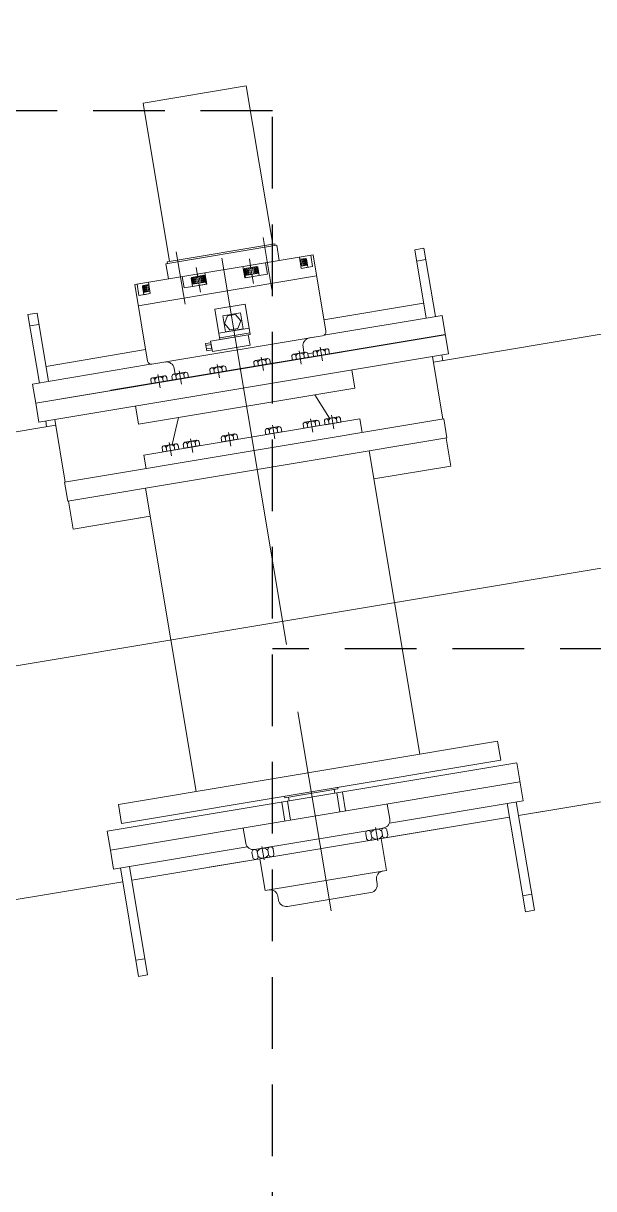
# Model space of a CAD drawing. Extents: x 475189 to 476029, y 1007718 to 1008015.
# Drawn here: x 475675.52 to 475679.49, y 1007980.75 to 1007988.88 of the extents above; entities that cross this region are included whole.
import ezdxf

# ---------------------------------------------------------------- set-up
doc = ezdxf.new("R2010")
doc.units = 0
doc.header["$LTSCALE"] = 2
doc.header["$MEASUREMENT"] = 0
doc.linetypes.add('HIDDEN', pattern=[0.375, 0.25, -0.125])
doc.layers.get('0').update_dxf_attribs({"linetype": 'CONTINUOUS', "lineweight": 0})
doc.layers.add('RED-1', color=1, linetype='CONTINUOUS')

msp = doc.modelspace()

# ---------------------------------------------------------------- linework, layer by layer
at = {"color": 8}
for p, q in [((475670.5179, 1007983.5686), (475721.8885, 1007992.1495)), ((475676.3526, 1007988.3193), (475677.0717, 1007988.4394)), ((475677.0717, 1007988.4394), (475677.2563, 1007987.3343)), ((475676.5372, 1007987.2142), (475676.3526, 1007988.3193)), ((475678.3774, 1007986.512), (475687.4766, 1007988.0319)), ((475677.2845, 1007987.3281), (475676.5125, 1007987.1992)), ((475677.2717, 1007987.3369), (475676.5218, 1007987.2116)), ((475677.1898, 1007987.383), (475677.2507, 1007987.0183)), ((475677.2734, 1007987.3263), (475677.2717, 1007987.3369)), ((475677.3022, 1007987.2224), (475677.2845, 1007987.3281)), ((475678.2463, 1007987.2966), (475678.3098, 1007987.3072)), ((475678.3098, 1007987.3072), (475678.3906, 1007986.8299)), ((475677.5374, 1007987.2617), (475676.2948, 1007987.0541)), ((475676.5842, 1007987.2816), (475676.6453, 1007986.917)), ((475676.9029, 1007987.2372), (475677.3528, 1007984.5436)), ((475677.1047, 1007987.1677), (475677.0937, 1007987.2337)), ((475677.4555, 1007987.1665), (475677.4422, 1007987.2458)), ((475677.4449, 1007987.2299), (475677.4847, 1007987.2366)), ((475677.4458, 1007987.2246), (475677.4909, 1007987.2322)), ((475677.4534, 1007987.2259), (475677.4604, 1007987.1836)), ((475677.4624, 1007987.2274), (475677.4694, 1007987.1851)), ((475677.4698, 1007987.2286), (475677.4768, 1007987.1863)), ((475677.4761, 1007987.2297), (475677.4832, 1007987.1874)), ((475677.4814, 1007987.2306), (475677.4885, 1007987.1883)), ((475677.4909, 1007987.2322), (475677.4847, 1007987.2366)), ((475677.4856, 1007987.2313), (475677.4927, 1007987.189)), ((475677.4888, 1007987.2318), (475677.4959, 1007987.1895)), ((475677.4904, 1007987.2321), (475677.4975, 1007987.1898)), ((475677.5006, 1007987.174), (475677.4909, 1007987.2322)), ((475677.5348, 1007987.1797), (475677.5216, 1007987.259)), ((475677.6266, 1007986.7276), (475677.5374, 1007987.2617)), ((475678.3261, 1007986.819), (475678.2463, 1007987.2966)), ((475678.2596, 1007987.2173), (475678.323, 1007987.2279)), ((475676.5302, 1007987.0934), (475676.5125, 1007987.1992)), ((475676.5218, 1007987.2116), (475676.5236, 1007987.201)), ((475676.7346, 1007987.1058), (475676.7235, 1007987.1719)), ((475677.0616, 1007987.1007), (475677.0483, 1007987.18)), ((475677.0571, 1007987.1597), (475677.1523, 1007987.1756)), ((475677.0571, 1007987.1597), (475677.0615, 1007987.1659)), ((475677.0668, 1007987.1015), (475677.0571, 1007987.1597)), ((475677.0577, 1007987.1598), (475677.0647, 1007987.1175)), ((475677.0592, 1007987.1601), (475677.0663, 1007987.1178)), ((475677.0615, 1007987.1659), (475677.1461, 1007987.18)), ((475677.0624, 1007987.1606), (475677.0695, 1007987.1183)), ((475677.0666, 1007987.1613), (475677.0737, 1007987.119)), ((475677.0719, 1007987.1622), (475677.079, 1007987.1199)), ((475677.0783, 1007987.1632), (475677.0853, 1007987.1209)), ((475677.0857, 1007987.1645), (475677.0927, 1007987.1222)), ((475677.0947, 1007987.166), (475677.1017, 1007987.1237)), ((475677.1047, 1007987.1677), (475677.1118, 1007987.1254)), ((475677.1148, 1007987.1693), (475677.1218, 1007987.127)), ((475677.1238, 1007987.1708), (475677.1308, 1007987.1285)), ((475677.1312, 1007987.1721), (475677.1382, 1007987.1298)), ((475677.1375, 1007987.1731), (475677.1446, 1007987.1308)), ((475677.1428, 1007987.174), (475677.1499, 1007987.1317)), ((475677.1523, 1007987.1756), (475677.1461, 1007987.18)), ((475677.147, 1007987.1747), (475677.1541, 1007987.1324)), ((475677.1502, 1007987.1753), (475677.1573, 1007987.1329)), ((475677.1518, 1007987.1755), (475677.1588, 1007987.1332)), ((475677.162, 1007987.1174), (475677.1523, 1007987.1756)), ((475677.2202, 1007987.1272), (475677.2069, 1007987.2065)), ((475677.4528, 1007987.1823), (475677.498, 1007987.1899)), ((475677.5348, 1007987.1797), (475677.4555, 1007987.1665)), ((475677.4555, 1007987.1665), (475677.5006, 1007987.174)), ((475677.5622, 1007987.1136), (475676.3195, 1007986.9061)), ((475676.4032, 1007986.9907), (475676.39, 1007987.07)), ((475676.6385, 1007987.03), (475676.6253, 1007987.1093)), ((475676.7822, 1007987.1138), (475676.687, 1007987.0979)), ((475676.687, 1007987.0979), (475676.6914, 1007987.104)), ((475676.6967, 1007987.0397), (475676.687, 1007987.0979)), ((475676.6875, 1007987.098), (475676.6946, 1007987.0557)), ((475676.6891, 1007987.0982), (475676.6962, 1007987.0559)), ((475676.776, 1007987.1182), (475676.6914, 1007987.104)), ((475676.6923, 1007987.0988), (475676.6993, 1007987.0565)), ((475676.7892, 1007987.0715), (475676.694, 1007987.0556)), ((475676.6965, 1007987.0995), (475676.7036, 1007987.0572)), ((475676.7018, 1007987.1004), (475676.7089, 1007987.058)), ((475676.7081, 1007987.1014), (475676.7152, 1007987.0591)), ((475676.7155, 1007987.1026), (475676.7226, 1007987.0603)), ((475676.7245, 1007987.1041), (475676.7316, 1007987.0618)), ((475676.7346, 1007987.1058), (475676.7416, 1007987.0635)), ((475676.7522, 1007987.0003), (475676.7416, 1007987.0635)), ((475676.7446, 1007987.1075), (475676.7517, 1007987.0652)), ((475676.7536, 1007987.109), (475676.7607, 1007987.0667)), ((475676.761, 1007987.1102), (475676.7681, 1007987.0679)), ((475676.7674, 1007987.1113), (475676.7744, 1007987.069)), ((475676.7726, 1007987.1122), (475676.7797, 1007987.0699)), ((475676.7822, 1007987.1138), (475676.776, 1007987.1182)), ((475676.7769, 1007987.1129), (475676.7839, 1007987.0706)), ((475676.78, 1007987.1134), (475676.7871, 1007987.0711)), ((475676.7816, 1007987.1137), (475676.7887, 1007987.0714)), ((475676.7919, 1007987.0556), (475676.7822, 1007987.1138)), ((475676.7972, 1007987.0565), (475676.7839, 1007987.1358)), ((475677.2202, 1007987.1272), (475677.0616, 1007987.1007)), ((475677.0642, 1007987.1174), (475677.1594, 1007987.1333)), ((475677.0668, 1007987.1015), (475677.162, 1007987.1174)), ((475677.1223, 1007987.0621), (475677.1118, 1007987.1254)), ((475676.384, 1007986.52), (475676.2948, 1007987.0541)), ((475676.3239, 1007986.9774), (475676.3107, 1007987.0568)), ((475676.3239, 1007986.9774), (475676.4032, 1007986.9907)), ((475676.3935, 1007987.0489), (475676.3484, 1007987.0413)), ((475676.3484, 1007987.0413), (475676.3528, 1007987.0475)), ((475676.3581, 1007986.9832), (475676.3484, 1007987.0413)), ((475676.3489, 1007987.0414), (475676.356, 1007986.9991)), ((475676.3505, 1007987.0417), (475676.3576, 1007986.9994)), ((475676.3926, 1007987.0541), (475676.3528, 1007987.0475)), ((475676.3537, 1007987.0422), (475676.3607, 1007986.9999)), ((475676.4006, 1007987.0066), (475676.3554, 1007986.999)), ((475676.3579, 1007987.0429), (475676.365, 1007987.0006)), ((475676.4032, 1007986.9907), (475676.3581, 1007986.9832)), ((475676.3632, 1007987.0438), (475676.3702, 1007987.0015)), ((475676.3695, 1007987.0448), (475676.3766, 1007987.0025)), ((475676.3769, 1007987.0461), (475676.384, 1007987.0038)), ((475676.3859, 1007987.0476), (475676.393, 1007987.0053)), ((475676.6385, 1007987.03), (475676.7972, 1007987.0565)), ((475676.7919, 1007987.0556), (475676.6967, 1007987.0397)), ((475677.0651, 1007986.9167), (475676.8536, 1007986.8813)), ((475677.1004, 1007986.7052), (475677.0651, 1007986.9167)), ((475678.3085, 1007986.9245), (475677.6132, 1007986.8083)), ((475675.5498, 1007986.8446), (475675.6133, 1007986.8552)), ((475675.6296, 1007986.367), (475675.5498, 1007986.8446)), ((475675.6133, 1007986.8552), (475675.6941, 1007986.3779)), ((475676.8889, 1007986.6698), (475676.8536, 1007986.8813)), ((475676.9082, 1007986.8366), (475677.0311, 1007986.8572)), ((475676.9269, 1007986.7245), (475676.9082, 1007986.8366)), ((475676.9409, 1007986.8356), (475676.9209, 1007986.7821)), ((475676.9972, 1007986.845), (475676.9409, 1007986.8356)), ((475677.0335, 1007986.8009), (475676.9972, 1007986.845)), ((475677.0311, 1007986.8572), (475677.0498, 1007986.745)), ((475677.614, 1007986.7002), (475678.4371, 1007986.8377)), ((475678.4371, 1007986.8377), (475678.4816, 1007986.5715)), ((475675.5631, 1007986.7653), (475675.6265, 1007986.7759)), ((475677.0931, 1007986.7493), (475676.8815, 1007986.714)), ((475676.9209, 1007986.7821), (475676.9572, 1007986.738)), ((475677.0498, 1007986.745), (475676.9269, 1007986.7245)), ((475676.9572, 1007986.738), (475677.0135, 1007986.7474)), ((475677.0135, 1007986.7474), (475677.0335, 1007986.8009)), ((475675.6041, 1007986.2267), (475678.4592, 1007986.7055)), ((475678.4595, 1007986.7037), (475675.6041, 1007986.2267)), ((475678.4592, 1007986.7055), (475676.1287, 1007986.3162)), ((475676.4149, 1007986.498), (475677.5585, 1007986.6891)), ((475676.8235, 1007986.6589), (475677.0863, 1007986.7028)), ((475676.8356, 1007986.5866), (475676.8235, 1007986.6589)), ((475677.0984, 1007986.7176), (475676.8868, 1007986.6823)), ((475677.1004, 1007986.7052), (475676.8889, 1007986.6698)), ((475677.0863, 1007986.7028), (475677.0984, 1007986.6305)), ((475677.5121, 1007986.6813), (475677.6046, 1007986.6968)), ((475675.6262, 1007986.0945), (475678.4816, 1007986.5715)), ((475676.3705, 1007986.6007), (475675.6763, 1007986.4832)), ((475676.7888, 1007986.6423), (475676.8253, 1007986.6484)), ((475676.7972, 1007986.592), (475676.7888, 1007986.6423)), ((475676.7909, 1007986.6298), (475676.8263, 1007986.6357)), ((475676.795, 1007986.6054), (475676.7909, 1007986.6298)), ((475676.8304, 1007986.6113), (475676.795, 1007986.6054)), ((475676.8337, 1007986.5981), (475676.7972, 1007986.592)), ((475676.8253, 1007986.6484), (475676.8337, 1007986.5981)), ((475676.8263, 1007986.6357), (475676.8304, 1007986.6113)), ((475677.0984, 1007986.6305), (475676.8356, 1007986.5866)), ((475677.4708, 1007986.5793), (475677.4151, 1007986.57)), ((475677.4401, 1007986.5917), (475677.4558, 1007986.4976)), ((475677.468, 1007986.6196), (475677.4746, 1007986.58)), ((475677.4847, 1007986.5816), (475677.4708, 1007986.5793)), ((475677.5008, 1007986.5707), (475677.5375, 1007986.5768)), ((475677.5419, 1007986.5504), (475677.5376, 1007986.5764)), ((475677.5631, 1007986.5948), (475677.5492, 1007986.5924)), ((475677.6188, 1007986.6041), (475677.5631, 1007986.5948)), ((475677.5698, 1007986.5551), (475677.5654, 1007986.5811)), ((475677.5881, 1007986.6164), (475677.6039, 1007986.5223)), ((475677.6327, 1007986.6064), (475677.6188, 1007986.6041)), ((475677.6254, 1007986.5644), (475677.6211, 1007986.5904)), ((475677.6533, 1007986.569), (475677.6489, 1007986.595)), ((475675.582, 1007986.3589), (475676.4049, 1007986.4982)), ((475676.869, 1007986.4963), (475676.8847, 1007986.4022)), ((475677.1295, 1007986.4815), (475677.1252, 1007986.5076)), ((475677.2408, 1007986.5001), (475677.1295, 1007986.4815)), ((475677.1507, 1007986.5259), (475677.1368, 1007986.5235)), ((475677.2064, 1007986.5352), (475677.1507, 1007986.5259)), ((475677.1573, 1007986.4862), (475677.153, 1007986.5122)), ((475677.1757, 1007986.5475), (475677.1914, 1007986.4534)), ((475677.2203, 1007986.5375), (475677.2064, 1007986.5352)), ((475677.213, 1007986.4955), (475677.2086, 1007986.5215)), ((475677.2408, 1007986.5001), (475677.2365, 1007986.5261)), ((475677.3939, 1007986.5257), (475677.3895, 1007986.5517)), ((475677.5052, 1007986.5443), (475677.3939, 1007986.5257)), ((475677.4151, 1007986.57), (475677.4012, 1007986.5677)), ((475677.4217, 1007986.5303), (475677.4174, 1007986.5564)), ((475677.4774, 1007986.5396), (475677.473, 1007986.5657)), ((475677.5052, 1007986.5443), (475677.5009, 1007986.5703)), ((475677.6533, 1007986.569), (475677.5419, 1007986.5504)), ((475678.3705, 1007986.5529), (475678.4436, 1007986.1154)), ((475678.4351, 1007986.5637), (475678.4419, 1007986.5228)), ((475676.4872, 1007986.415), (475676.4316, 1007986.4057)), ((475676.4566, 1007986.4274), (475676.4723, 1007986.3333)), ((475676.5011, 1007986.4174), (475676.4872, 1007986.415)), ((475676.5584, 1007986.3861), (475676.5541, 1007986.4122)), ((475676.5796, 1007986.4305), (475676.5657, 1007986.4281)), ((475676.5691, 1007986.4694), (475676.5757, 1007986.4298)), ((475676.6353, 1007986.4398), (475676.5796, 1007986.4305)), ((475676.5863, 1007986.3908), (475676.5819, 1007986.4168)), ((475676.6046, 1007986.4521), (475676.6203, 1007986.358)), ((475676.6492, 1007986.4421), (475676.6353, 1007986.4398)), ((475676.6419, 1007986.4001), (475676.6376, 1007986.4261)), ((475676.6697, 1007986.4047), (475676.6654, 1007986.4308)), ((475676.8228, 1007986.4303), (475676.8185, 1007986.4563)), ((475676.9341, 1007986.4489), (475676.8228, 1007986.4303)), ((475676.844, 1007986.4746), (475676.8301, 1007986.4723)), ((475676.8997, 1007986.4839), (475676.844, 1007986.4746)), ((475676.8506, 1007986.4349), (475676.8463, 1007986.461)), ((475676.9136, 1007986.4863), (475676.8997, 1007986.4839)), ((475676.9063, 1007986.4442), (475676.902, 1007986.4703)), ((475676.9341, 1007986.4489), (475676.9298, 1007986.4749)), ((475677.8286, 1007986.332), (475677.8074, 1007986.4589)), ((475675.6041, 1007986.2267), (475675.582, 1007986.3589)), ((475677.8286, 1007986.332), (475676.3216, 1007986.0802)), ((475676.4104, 1007986.3614), (475676.406, 1007986.3874)), ((475676.5217, 1007986.38), (475676.4104, 1007986.3614)), ((475676.4316, 1007986.4057), (475676.4177, 1007986.4034)), ((475676.4382, 1007986.366), (475676.4338, 1007986.3921)), ((475676.4939, 1007986.3753), (475676.4895, 1007986.4014)), ((475676.5217, 1007986.38), (475676.5173, 1007986.406)), ((475676.6697, 1007986.4047), (475676.5584, 1007986.3861)), ((475676.1287, 1007986.3162), (475676.129, 1007986.3144)), ((475677.6525, 1007986.1219), (475677.551, 1007986.2856)), ((475675.6041, 1007986.2267), (475675.6262, 1007986.0945)), ((475676.3216, 1007986.0802), (475676.3004, 1007986.2071)), ((475675.6738, 1007986.1025), (475675.6806, 1007986.0615)), ((475675.7372, 1007986.1131), (475675.8103, 1007985.6756)), ((475678.4489, 1007986.1163), (475675.805, 1007985.6747)), ((475677.8646, 1007986.1165), (475676.3576, 1007985.8648)), ((475676.5564, 1007985.9388), (475676.5992, 1007986.1266)), ((475677.4944, 1007986.0955), (475677.4804, 1007986.0932)), ((475677.55, 1007986.1048), (475677.4944, 1007986.0955)), ((475677.5193, 1007986.1172), (475677.5351, 1007986.0231)), ((475677.5639, 1007986.1071), (475677.55, 1007986.1048)), ((475677.5566, 1007986.0651), (475677.5523, 1007986.0911)), ((475677.5845, 1007986.0697), (475677.5801, 1007986.0958)), ((475677.6212, 1007986.0759), (475677.6169, 1007986.1019)), ((475677.7325, 1007986.0945), (475677.6212, 1007986.0759)), ((475677.6424, 1007986.1202), (475677.6285, 1007986.1179)), ((475677.6981, 1007986.1295), (475677.6424, 1007986.1202)), ((475677.649, 1007986.0805), (475677.6447, 1007986.1066)), ((475677.6674, 1007986.1419), (475677.6831, 1007986.0478)), ((475677.712, 1007986.1319), (475677.6981, 1007986.1295)), ((475677.7047, 1007986.0898), (475677.7004, 1007986.1159)), ((475677.7325, 1007986.0945), (475677.7282, 1007986.1205)), ((475677.8805, 1007986.0214), (475677.8646, 1007986.1165)), ((475678.471, 1007985.9841), (475678.4489, 1007986.1163)), ((475671.8235, 1007985.4173), (475675.7441, 1007986.0721)), ((475676.9789, 1007986.0094), (475676.9233, 1007986.0001)), ((475676.9483, 1007986.0218), (475676.964, 1007985.9277)), ((475676.9929, 1007986.0117), (475676.9789, 1007986.0094)), ((475677.2088, 1007986.007), (475677.2044, 1007986.033)), ((475677.3201, 1007986.0256), (475677.2088, 1007986.007)), ((475677.23, 1007986.0513), (475677.216, 1007986.049)), ((475677.2856, 1007986.0606), (475677.23, 1007986.0513)), ((475677.2366, 1007986.0116), (475677.2322, 1007986.0377)), ((475677.255, 1007986.073), (475677.2707, 1007985.9789)), ((475677.2995, 1007986.063), (475677.2856, 1007986.0606)), ((475677.2923, 1007986.0209), (475677.2879, 1007986.047)), ((475677.3201, 1007986.0256), (475677.3157, 1007986.0516)), ((475677.4732, 1007986.0512), (475677.4688, 1007986.0772)), ((475677.5845, 1007986.0697), (475677.4732, 1007986.0512)), ((475677.501, 1007986.0558), (475677.4966, 1007986.0818)), ((475675.8271, 1007985.5425), (475678.471, 1007985.9841)), ((475676.5108, 1007985.9312), (475676.4969, 1007985.9289)), ((475676.5665, 1007985.9405), (475676.5108, 1007985.9312)), ((475676.5358, 1007985.9529), (475676.5515, 1007985.8588)), ((475676.5804, 1007985.9428), (475676.5665, 1007985.9405)), ((475676.5731, 1007985.9008), (475676.5688, 1007985.9269)), ((475676.601, 1007985.9055), (475676.5966, 1007985.9315)), ((475676.6377, 1007985.9116), (475676.6333, 1007985.9376)), ((475676.749, 1007985.9302), (475676.6377, 1007985.9116)), ((475676.6589, 1007985.9559), (475676.645, 1007985.9536)), ((475676.7145, 1007985.9652), (475676.6589, 1007985.9559)), ((475676.6655, 1007985.9162), (475676.6612, 1007985.9423)), ((475676.6839, 1007985.9776), (475676.6996, 1007985.8835)), ((475676.7285, 1007985.9676), (475676.7145, 1007985.9652)), ((475676.7212, 1007985.9255), (475676.7168, 1007985.9516)), ((475676.749, 1007985.9302), (475676.7447, 1007985.9562)), ((475676.9021, 1007985.9558), (475676.8977, 1007985.9818)), ((475677.0134, 1007985.9744), (475676.9021, 1007985.9558)), ((475676.9233, 1007986.0001), (475676.9094, 1007985.9978)), ((475676.9299, 1007985.9604), (475676.9256, 1007985.9864)), ((475676.9856, 1007985.9697), (475676.9812, 1007985.9957)), ((475677.0134, 1007985.9744), (475677.009, 1007986.0004)), ((475678.4657, 1007985.9832), (475678.4983, 1007985.788)), ((475676.3735, 1007985.7696), (475676.3576, 1007985.8648)), ((475676.4896, 1007985.8869), (475676.4853, 1007985.9129)), ((475676.601, 1007985.9055), (475676.4896, 1007985.8869)), ((475676.5175, 1007985.8915), (475676.5131, 1007985.9176)), ((475678.2823, 1007983.7785), (475677.929, 1007985.8936)), ((475678.2823, 1007983.7785), (475677.929, 1007985.8936)), ((475678.4983, 1007985.788), (475677.9616, 1007985.6984)), ((475675.805, 1007985.6747), (475675.8271, 1007985.5425)), ((475676.3691, 1007985.633), (475676.7224, 1007983.5179)), ((475676.3691, 1007985.633), (475676.7224, 1007983.5179)), ((475675.8324, 1007985.5434), (475675.865, 1007985.3482)), ((475675.865, 1007985.3482), (475676.4017, 1007985.4378)), ((475676.4017, 1007985.4378), (475676.2789, 1007985.4173)), ((475678.9708, 1007983.35), (475688.0066, 1007984.8593)), ((475677.4312, 1007984.0742), (475677.6631, 1007982.6858)), ((475678.8243, 1007983.869), (475676.1804, 1007983.4274)), ((475678.8464, 1007983.7368), (475678.8243, 1007983.869)), ((475676.2025, 1007983.2952), (475678.8464, 1007983.7368)), ((475678.9583, 1007983.7175), (475676.1029, 1007983.2405)), ((475678.9583, 1007983.7175), (475679.0024, 1007983.4535)), ((475678.9803, 1007983.5857), (475676.1249, 1007983.1088)), ((475676.125, 1007983.1083), (475678.9804, 1007983.5853)), ((475677.3394, 1007983.4851), (475677.3411, 1007983.4745)), ((475677.3411, 1007983.4745), (475677.7113, 1007983.5363)), ((475677.6893, 1007983.5055), (475677.6848, 1007983.5319)), ((475677.7246, 1007983.3755), (475677.7025, 1007983.5077)), ((475677.7095, 1007983.5469), (475677.7113, 1007983.5363)), ((475677.7421, 1007983.5143), (475677.7642, 1007983.3821)), ((475676.1804, 1007983.4274), (475676.2025, 1007983.2952)), ((475677.3191, 1007983.4437), (475677.3412, 1007983.3115)), ((475677.3809, 1007983.3181), (475677.3588, 1007983.4503)), ((475677.372, 1007983.4525), (475677.3676, 1007983.4789)), ((475678.0551, 1007983.4307), (475678.0727, 1007983.325)), ((475679.0024, 1007983.4535), (475678.0702, 1007983.2978)), ((475678.8914, 1007983.435), (475679.0177, 1007982.6788)), ((475679.0811, 1007982.6894), (475678.9548, 1007983.4456)), ((475676.274, 1007982.8995), (475678.9073, 1007983.3394)), ((475678.0137, 1007983.1901), (475678.9073, 1007983.3394)), ((475678.9708, 1007983.35), (475679.2093, 1007983.3898)), ((475676.1029, 1007983.2405), (475676.125, 1007983.1083)), ((475677.0504, 1007983.2629), (475677.068, 1007983.1571)), ((475677.1298, 1007983.1131), (475678.0287, 1007983.2632)), ((475677.9201, 1007983.2451), (475677.9387, 1007983.2482)), ((475677.9387, 1007983.2482), (475678.0129, 1007983.2606)), ((475677.9893, 1007983.1733), (475677.9738, 1007983.2663)), ((475678.0129, 1007983.2606), (475678.0315, 1007983.2637)), ((475678.0161, 1007983.2417), (475678.0213, 1007983.2101)), ((475678.0531, 1007983.2486), (475678.0585, 1007983.2163)), ((475677.9046, 1007983.2238), (475677.91, 1007983.1915)), ((475677.9316, 1007983.1764), (475677.9502, 1007983.1795)), ((475677.9417, 1007983.23), (475677.9471, 1007983.1977)), ((475677.9502, 1007983.1795), (475678.0244, 1007983.1919)), ((475678.0137, 1007983.1901), (475678.0508, 1007982.968)), ((475678.0244, 1007983.1919), (475678.0429, 1007983.195)), ((475676.147, 1007982.9766), (475676.1249, 1007983.1088)), ((475677.0792, 1007983.1323), (475676.147, 1007982.9766)), ((475677.1115, 1007983.0913), (475677.1169, 1007983.059)), ((475677.1455, 1007983.1157), (475677.127, 1007983.1126)), ((475677.2197, 1007983.1281), (475677.1455, 1007983.1157)), ((475677.1487, 1007983.0968), (475677.154, 1007983.0652)), ((475677.1962, 1007983.0408), (475677.1806, 1007983.1338)), ((475677.2383, 1007983.1312), (475677.2197, 1007983.1281)), ((475677.2228, 1007983.1099), (475677.2282, 1007983.0776)), ((475677.2599, 1007983.1161), (475677.2653, 1007983.0838)), ((475676.3844, 1007982.239), (475676.2581, 1007982.9951)), ((475676.8128, 1007982.9895), (475677.1677, 1007983.0488)), ((475677.157, 1007983.047), (475677.1385, 1007983.0439)), ((475677.2312, 1007983.0594), (475677.157, 1007983.047)), ((475677.1677, 1007983.0488), (475677.2048, 1007982.8267)), ((475677.2498, 1007983.0625), (475677.2312, 1007983.0594)), ((475676.1946, 1007982.9845), (475676.3209, 1007982.2284)), ((475678.0508, 1007982.968), (475677.2048, 1007982.8267)), ((475672.3535, 1007982.2446), (475676.2106, 1007982.8889)), ((475677.9803, 1007982.9019), (475677.9847, 1007982.8754)), ((475677.2048, 1007982.8267), (475677.2312, 1007982.8311)), ((475677.2929, 1007982.787), (475677.2973, 1007982.7606)), ((475677.359, 1007982.7166), (475677.9407, 1007982.8137)), ((475678.999, 1007982.7908), (475679.0624, 1007982.8014)), ((475679.0177, 1007982.6788), (475679.0811, 1007982.6894)), ((475676.3022, 1007982.3404), (475676.3657, 1007982.351)), ((475676.3209, 1007982.2284), (475676.3844, 1007982.239))]:
    msp.add_line(p, q, dxfattribs=at)
for centre, radius, start, end in [((475677.5209, 1007986.6284), 0.0536, 99.48312, 189.48312), ((475677.6002, 1007986.7232), 0.0268, 279.48312, 9.48312), ((475677.4487, 1007986.5403), 0.0349, 45.49211, 153.47414), ((475677.487, 1007986.5677), 0.0141, 8.41302, 190.55322), ((475677.5516, 1007986.5785), 0.0141, 8.41302, 190.55322), ((475677.5967, 1007986.565), 0.0349, 45.49211, 153.47414), ((475677.635, 1007986.5925), 0.0141, 8.41302, 190.55322), ((475676.4104, 1007986.5245), 0.0268, 189.48312, 279.48312), ((475676.5162, 1007986.4606), 0.0536, 9.48312, 99.48312), ((475677.1391, 1007986.5096), 0.0141, 8.41302, 190.55322), ((475677.1843, 1007986.4961), 0.0349, 45.49211, 153.47414), ((475677.2226, 1007986.5236), 0.0141, 8.41302, 190.55322), ((475677.4035, 1007986.5538), 0.0141, 8.41302, 190.55322), ((475676.4651, 1007986.376), 0.0349, 45.49211, 153.47414), ((475676.5035, 1007986.4034), 0.0141, 8.41302, 190.55322), ((475676.568, 1007986.4142), 0.0141, 8.41302, 190.55322), ((475676.6132, 1007986.4007), 0.0349, 45.49211, 153.47414), ((475676.6515, 1007986.4282), 0.0141, 8.41302, 190.55322), ((475676.8324, 1007986.4584), 0.0141, 8.41302, 190.55322), ((475676.8776, 1007986.4449), 0.0349, 45.49211, 153.47414), ((475676.9159, 1007986.4723), 0.0141, 8.41302, 190.55322), ((475676.42, 1007986.3895), 0.0141, 8.41302, 190.55322), ((475677.4828, 1007986.0793), 0.0141, 8.41302, 190.55322), ((475677.5279, 1007986.0657), 0.0349, 45.49211, 153.47414), ((475677.5663, 1007986.0932), 0.0141, 8.41302, 190.55322), ((475677.6308, 1007986.104), 0.0141, 8.41302, 190.55322), ((475677.676, 1007986.0905), 0.0349, 45.49211, 153.47414), ((475677.7143, 1007986.1179), 0.0141, 8.41302, 190.55322), ((475676.9569, 1007985.9704), 0.0349, 45.49211, 153.47414), ((475676.9952, 1007985.9978), 0.0141, 8.41302, 190.55322), ((475677.2184, 1007986.0351), 0.0141, 8.41302, 190.55322), ((475677.2635, 1007986.0216), 0.0349, 45.49211, 153.47414), ((475677.3019, 1007986.049), 0.0141, 8.41302, 190.55322), ((475676.4992, 1007985.915), 0.0141, 8.41302, 190.55322), ((475676.5444, 1007985.9015), 0.0349, 45.49211, 153.47414), ((475676.5827, 1007985.9289), 0.0141, 8.41302, 190.55322), ((475676.6473, 1007985.9397), 0.0141, 8.41302, 190.55322), ((475676.6925, 1007985.9262), 0.0349, 45.49211, 153.47414), ((475676.7308, 1007985.9536), 0.0141, 8.41302, 190.55322), ((475676.9117, 1007985.9839), 0.0141, 8.41302, 190.55322), ((475678.0198, 1007983.3161), 0.0536, 279.48312, 9.48312), ((475677.9232, 1007983.2266), 0.0188, 8.41302, 190.55322), ((475677.9835, 1007983.2085), 0.0465, 45.49211, 153.47414), ((475678.0346, 1007983.2452), 0.0188, 8.41302, 190.55322), ((475677.1209, 1007983.166), 0.0536, 189.48312, 279.48312), ((475677.1209, 1007983.166), 0.0536, 189.48312, 279.48312), ((475677.9285, 1007983.1949), 0.0188, 188.41302, 10.55322), ((475677.9796, 1007983.2315), 0.0465, 225.49211, 333.47414), ((475678.0398, 1007983.2135), 0.0188, 188.41302, 10.55322), ((475677.1301, 1007983.0941), 0.0188, 8.41302, 190.55322), ((475677.1903, 1007983.076), 0.0465, 45.49211, 153.47414), ((475677.1865, 1007983.0991), 0.0465, 225.49211, 333.47414), ((475677.2414, 1007983.1127), 0.0188, 8.41302, 190.55322), ((475677.2467, 1007983.081), 0.0188, 188.41302, 10.55322), ((475677.1354, 1007983.0624), 0.0188, 188.41302, 10.55322), ((475678.0332, 1007982.9107), 0.0536, 99.48312, 189.48312), ((475677.24, 1007982.7782), 0.0536, 9.48312, 99.48312), ((475677.9319, 1007982.8666), 0.0536, 279.48312, 9.48312), ((475677.3502, 1007982.7694), 0.0536, 189.48312, 279.48312)]:
    msp.add_arc(centre, radius, start, end, dxfattribs=at)
at = {"layer": 'RED-1', "color": 8, "linetype": 'HIDDEN'}
for p, q in [((475677.254, 1007988.2654), (475667.6042, 1007988.2654)), ((475677.254, 1007980.2239), (475677.254, 1007988.2654)), ((475715.7594, 1007984.5127), (475677.254, 1007984.5127))]:
    msp.add_line(p, q, dxfattribs=at)

doc.saveas('drawing.dxf')
